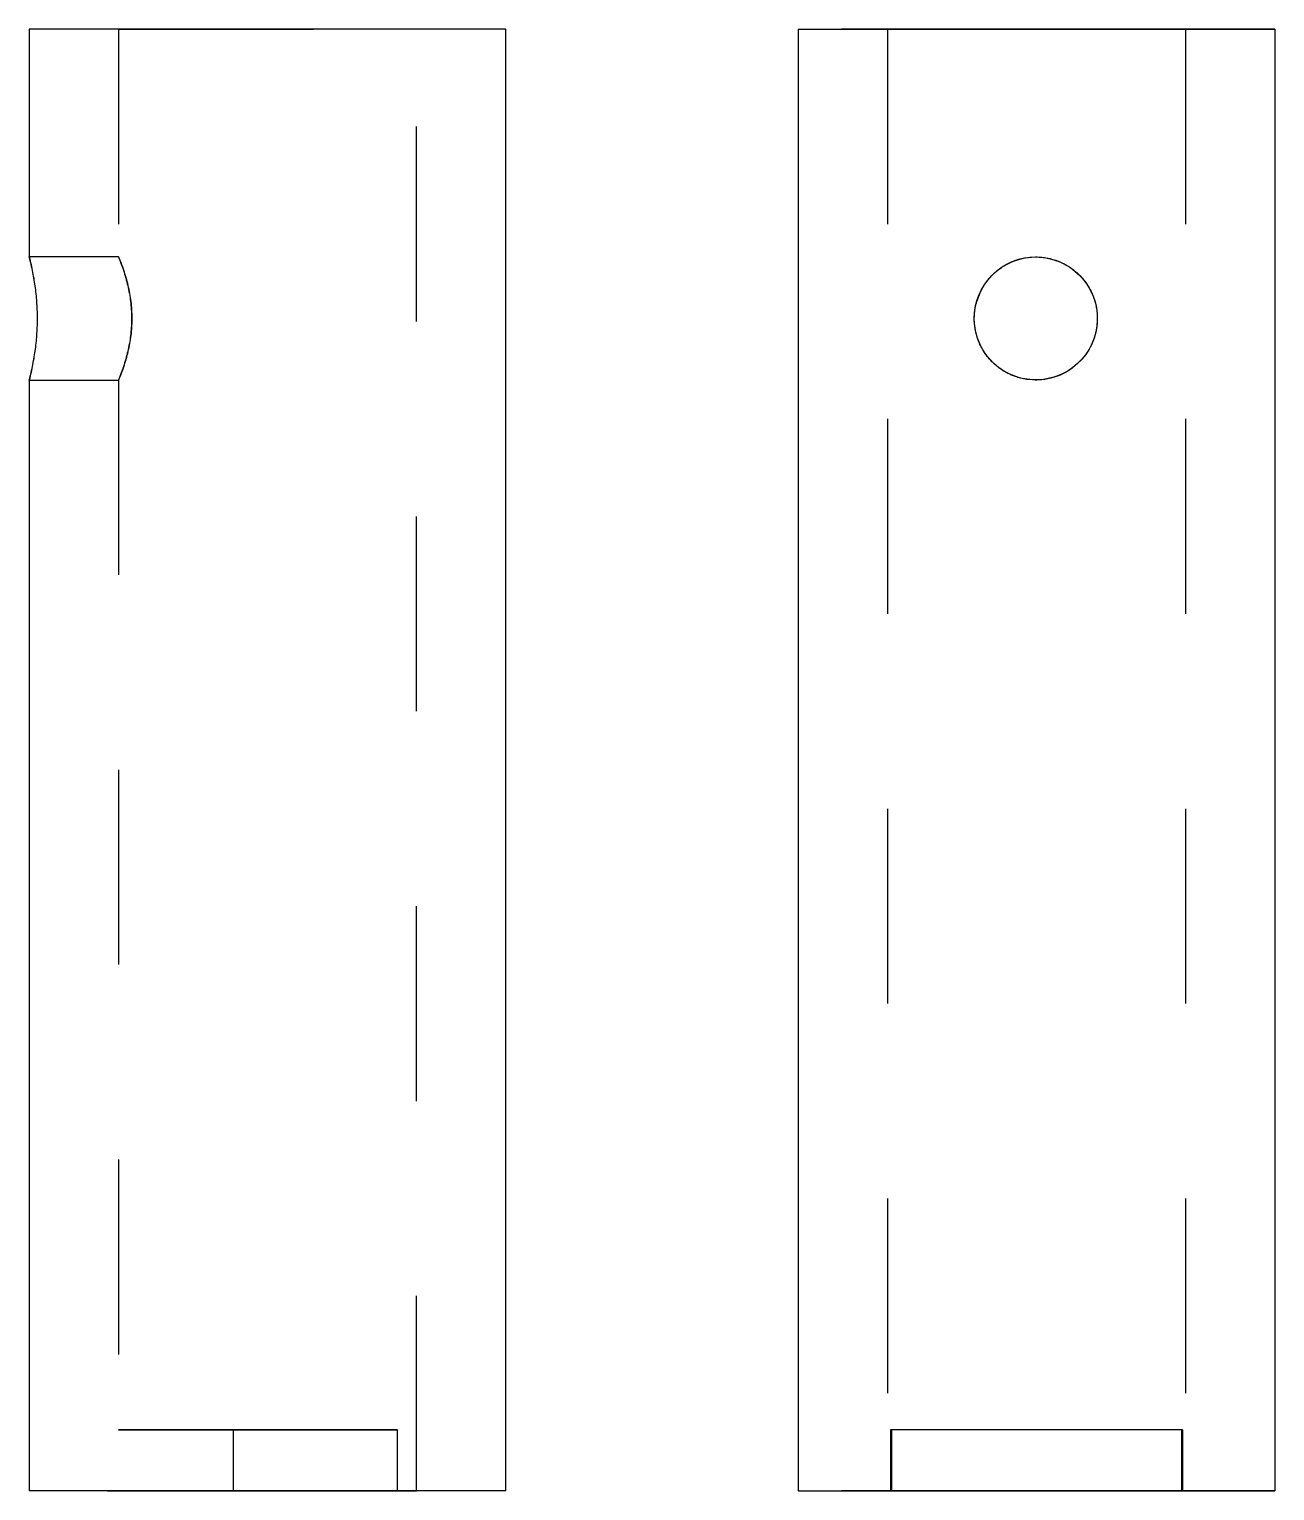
# Model space of a CAD drawing. Extents: x 0 to 0.64, y 0 to 1.14.
# Drawn here: x 0 to 0.639, y 0.395 to 1.145 of the extents above; entities that cross this region are included whole.
import ezdxf

# ---------------------------------------------------------------- set-up
doc = ezdxf.new("R2010")
doc.units = 0
doc.linetypes.add('HIDDEN', pattern=[0.037501, 0.025013, -0.012488])
for name, color, linetype in [('FRONT', 7, 'CONTINUOUS'), ('FRONT_HID', 7, 'HIDDEN'), ('LEFT', 7, 'CONTINUOUS'), ('LEFT_HID', 7, 'HIDDEN')]:
    doc.layers.add(name, color=color, linetype=linetype)

msp = doc.modelspace()

# ---------------------------------------------------------------- linework, layer by layer
at = {"layer": 'FRONT'}
for p, q in [((0.244737, 1.144661), (0, 1.144661)), ((0, 1.144661), (0, 1.027801)), ((0.244737, 0.394661), (0.244737, 1.144661)), ((0, 1.027802), (0, 1.027801)), ((0.00027, 1.026825), (0, 1.027802)), ((0, 1.027802), (0, 1.027802)), ((0, 1.027801), (0.000231, 1.026814)), ((0.000231, 1.026814), (0.000465, 1.025828)), ((0.000521, 1.025842), (0.00027, 1.026825)), ((0.000465, 1.025828), (0.000695, 1.024841)), ((0.000763, 1.024857), (0.000521, 1.025842)), ((0.000695, 1.024841), (0.000918, 1.023853)), ((0.000997, 1.02387), (0.000763, 1.024857)), ((0.000918, 1.023853), (0.001135, 1.022863)), ((0.001223, 1.022881), (0.000997, 1.02387)), ((0.001135, 1.022863), (0.001345, 1.021872)), ((0.001441, 1.02189), (0.001223, 1.022881)), ((0.001345, 1.021872), (0.001548, 1.020879)), ((0.001652, 1.020898), (0.001441, 1.02189)), ((0.001548, 1.020879), (0.001744, 1.019885)), ((0.001854, 1.019904), (0.001652, 1.020898)), ((0.001744, 1.019885), (0.001932, 1.01889)), ((0.002049, 1.018908), (0.001854, 1.019904)), ((0.001932, 1.01889), (0.002113, 1.017893)), ((0.002235, 1.017911), (0.002049, 1.018908)), ((0.002113, 1.017893), (0.002286, 1.016894)), ((0.002414, 1.016913), (0.002235, 1.017911)), ((0.002286, 1.016894), (0.002452, 1.015895)), ((0.002585, 1.015913), (0.002414, 1.016913)), ((0.002452, 1.015895), (0.00261, 1.014894)), ((0.002747, 1.014911), (0.002585, 1.015913)), ((0.00261, 1.014894), (0.00276, 1.013892)), ((0.002902, 1.013909), (0.002747, 1.014911)), ((0.00276, 1.013892), (0.002903, 1.012889)), ((0.003048, 1.012905), (0.002902, 1.013909)), ((0.002903, 1.012889), (0.003037, 1.011884)), ((0.003186, 1.0119), (0.003048, 1.012905)), ((0.003037, 1.011884), (0.003163, 1.010879)), ((0.003163, 1.010879), (0.003281, 1.009873)), ((0.003316, 1.010894), (0.003186, 1.0119)), ((0.003281, 1.009873), (0.003391, 1.008865)), ((0.003437, 1.009887), (0.003316, 1.010894)), ((0.003391, 1.008865), (0.003493, 1.007857)), ((0.00355, 1.008879), (0.003437, 1.009887)), ((0.003493, 1.007857), (0.003586, 1.006848)), ((0.003654, 1.00787), (0.00355, 1.008879)), ((0.003586, 1.006848), (0.003672, 1.005839)), ((0.00375, 1.00686), (0.003654, 1.00787)), ((0.003672, 1.005839), (0.003748, 1.004828)), ((0.003838, 1.005849), (0.00375, 1.00686)), ((0.003916, 1.004838), (0.003838, 1.005849)), ((0.003748, 1.004828), (0.003817, 1.003818)), ((0.003817, 1.003818), (0.003876, 1.002806)), ((0.003876, 1.002806), (0.003928, 1.001794)), ((0.003986, 1.003826), (0.003916, 1.004838)), ((0.003928, 1.001794), (0.003971, 1.000782)), ((0.003971, 1.000782), (0.004005, 0.999769)), ((0.004048, 1.002813), (0.003986, 1.003826)), ((0.004005, 0.999769), (0.004031, 0.998756)), ((0.004031, 0.998756), (0.004048, 0.997743)), ((0.0041, 1.0018), (0.004048, 1.002813)), ((0.004048, 0.997743), (0.004056, 0.99673)), ((0.004144, 1.000787), (0.0041, 1.0018)), ((0.004179, 0.999773), (0.004144, 1.000787)), ((0.004206, 0.998759), (0.004179, 0.999773)), ((0.004223, 0.997745), (0.004206, 0.998759)), ((0.004232, 0.99673), (0.004223, 0.997745)), ((0.003928, 0.990652), (0.003876, 0.989641)), ((0.003971, 0.991665), (0.003928, 0.990652)), ((0.004005, 0.992677), (0.003971, 0.991665)), ((0.004031, 0.99369), (0.004005, 0.992677)), ((0.004048, 0.994703), (0.004031, 0.99369)), ((0.004056, 0.995717), (0.004048, 0.994703)), ((0.004048, 0.989633), (0.0041, 0.990646)), ((0.004056, 0.99673), (0.004056, 0.995717)), ((0.0041, 0.990646), (0.004144, 0.99166)), ((0.004144, 0.99166), (0.004179, 0.992673)), ((0.004179, 0.992673), (0.004206, 0.993687)), ((0.004206, 0.993687), (0.004223, 0.994702)), ((0.004223, 0.994702), (0.004232, 0.995716)), ((0.004232, 0.995716), (0.004232, 0.99673)), ((0.003281, 0.982574), (0.003163, 0.981567)), ((0.003391, 0.983581), (0.003281, 0.982574)), ((0.003316, 0.981553), (0.003437, 0.98256)), ((0.003493, 0.984589), (0.003391, 0.983581)), ((0.003437, 0.98256), (0.00355, 0.983568)), ((0.003586, 0.985598), (0.003493, 0.984589)), ((0.00355, 0.983568), (0.003654, 0.984577)), ((0.003672, 0.986608), (0.003586, 0.985598)), ((0.003654, 0.984577), (0.00375, 0.985587)), ((0.003748, 0.987618), (0.003672, 0.986608)), ((0.003817, 0.988629), (0.003748, 0.987618)), ((0.00375, 0.985587), (0.003838, 0.986597)), ((0.003876, 0.989641), (0.003817, 0.988629)), ((0.003838, 0.986597), (0.003916, 0.987609)), ((0.003916, 0.987609), (0.003986, 0.988621)), ((0.003986, 0.988621), (0.004048, 0.989633)), ((0.002286, 0.975552), (0.002113, 0.974554)), ((0.002235, 0.974535), (0.002414, 0.975534)), ((0.002452, 0.976552), (0.002286, 0.975552)), ((0.002414, 0.975534), (0.002585, 0.976534)), ((0.00261, 0.977553), (0.002452, 0.976552)), ((0.002585, 0.976534), (0.002747, 0.977535)), ((0.00276, 0.978555), (0.00261, 0.977553)), ((0.002747, 0.977535), (0.002902, 0.978538)), ((0.002903, 0.979558), (0.00276, 0.978555)), ((0.002902, 0.978538), (0.003048, 0.979542)), ((0.003037, 0.980562), (0.002903, 0.979558)), ((0.003163, 0.981567), (0.003037, 0.980562)), ((0.003048, 0.979542), (0.003186, 0.980546)), ((0.003186, 0.980546), (0.003316, 0.981553)), ((0.000695, 0.967605), (0.000465, 0.966618)), ((0.000521, 0.966605), (0.000763, 0.96759)), ((0.000918, 0.968593), (0.000695, 0.967605)), ((0.000763, 0.96759), (0.000997, 0.968577)), ((0.001135, 0.969583), (0.000918, 0.968593)), ((0.000997, 0.968577), (0.001223, 0.969566)), ((0.001345, 0.970574), (0.001135, 0.969583)), ((0.001223, 0.969566), (0.001441, 0.970556)), ((0.001548, 0.971567), (0.001345, 0.970574)), ((0.001441, 0.970556), (0.001652, 0.971549)), ((0.001744, 0.972561), (0.001548, 0.971567)), ((0.001652, 0.971549), (0.001854, 0.972543)), ((0.001932, 0.973557), (0.001744, 0.972561)), ((0.001854, 0.972543), (0.002049, 0.973538)), ((0.002113, 0.974554), (0.001932, 0.973557)), ((0.002049, 0.973538), (0.002235, 0.974535)), ((0.000231, 0.965633), (0, 0.964646)), ((0, 0.964644), (0.00027, 0.965622)), ((0, 0.964646), (0, 0.964644)), ((0, 0.964646), (0, 0.394661)), ((0.000465, 0.966618), (0.000231, 0.965633)), ((0.00027, 0.965622), (0.000521, 0.966605)), ((0.244737, 0.394661), (0, 0.394661))]:
    msp.add_line(p, q, dxfattribs=at)
at = {"layer": 'FRONT_HID', "linetype": 'HIDDEN'}
for p, q in [((0.198849, 1.144661), (0.045888, 1.144661)), ((0.045888, 1.144661), (0.198849, 1.144661)), ((0.045888, 1.144661), (0.045888, 1.027801)), ((0.198849, 0.394661), (0.198849, 1.144661)), ((0.045889, 1.027802), (0, 1.027802)), ((0.045889, 1.027802), (0.045888, 1.027801)), ((0.045888, 1.027801), (0.04625, 1.026835)), ((0.046307, 1.026858), (0.045889, 1.027802)), ((0.04625, 1.026835), (0.046618, 1.025872)), ((0.046701, 1.025901), (0.046307, 1.026858)), ((0.046618, 1.025872), (0.04698, 1.024907)), ((0.047083, 1.024941), (0.046701, 1.025901)), ((0.04698, 1.024907), (0.047335, 1.023939)), ((0.047454, 1.023976), (0.047083, 1.024941)), ((0.047335, 1.023939), (0.047681, 1.022968)), ((0.047815, 1.023007), (0.047454, 1.023976)), ((0.047681, 1.022968), (0.048018, 1.021994)), ((0.048165, 1.022034), (0.047815, 1.023007)), ((0.048018, 1.021994), (0.048345, 1.021016)), ((0.048505, 1.021058), (0.048165, 1.022034)), ((0.048345, 1.021016), (0.048663, 1.020035)), ((0.048834, 1.020078), (0.048505, 1.021058)), ((0.048663, 1.020035), (0.04897, 1.019051)), ((0.049152, 1.019094), (0.048834, 1.020078)), ((0.04897, 1.019051), (0.049266, 1.018064)), ((0.049459, 1.018107), (0.049152, 1.019094)), ((0.049266, 1.018064), (0.049552, 1.017073)), ((0.049754, 1.017116), (0.049459, 1.018107)), ((0.049552, 1.017073), (0.049827, 1.01608)), ((0.050038, 1.016122), (0.049754, 1.017116)), ((0.049827, 1.01608), (0.05009, 1.015083)), ((0.050309, 1.015124), (0.050038, 1.016122)), ((0.05009, 1.015083), (0.050341, 1.014083)), ((0.050569, 1.014123), (0.050309, 1.015124)), ((0.050341, 1.014083), (0.05058, 1.01308)), ((0.050816, 1.013119), (0.050569, 1.014123)), ((0.05058, 1.01308), (0.050806, 1.012074)), ((0.051049, 1.012112), (0.050816, 1.013119)), ((0.050806, 1.012074), (0.05102, 1.011066)), ((0.05102, 1.011066), (0.051222, 1.010055)), ((0.05127, 1.011102), (0.051049, 1.012112)), ((0.051222, 1.010055), (0.051409, 1.009041)), ((0.051478, 1.010089), (0.05127, 1.011102)), ((0.051409, 1.009041), (0.051584, 1.008025)), ((0.051672, 1.009074), (0.051478, 1.010089)), ((0.051584, 1.008025), (0.051745, 1.007007)), ((0.051851, 1.008056), (0.051672, 1.009074)), ((0.051745, 1.007007), (0.051892, 1.005986)), ((0.052017, 1.007035), (0.051851, 1.008056)), ((0.051892, 1.005986), (0.052025, 1.004964)), ((0.052169, 1.006013), (0.052017, 1.007035)), ((0.052306, 1.004988), (0.052169, 1.006013)), ((0.052025, 1.004964), (0.052143, 1.00394)), ((0.052143, 1.00394), (0.052247, 1.002914)), ((0.052247, 1.002914), (0.052337, 1.001887)), ((0.052428, 1.003961), (0.052306, 1.004988)), ((0.052337, 1.001887), (0.052412, 1.000859)), ((0.052412, 1.000859), (0.052472, 0.99983)), ((0.052536, 1.002933), (0.052428, 1.003961)), ((0.052472, 0.99983), (0.052517, 0.9988)), ((0.052517, 0.9988), (0.052547, 0.99777)), ((0.052628, 1.001903), (0.052536, 1.002933)), ((0.052547, 0.99777), (0.052562, 0.996739)), ((0.052705, 1.000872), (0.052628, 1.001903)), ((0.052767, 0.99984), (0.052705, 1.000872)), ((0.052814, 0.998807), (0.052767, 0.99984)), ((0.052845, 0.997774), (0.052814, 0.998807)), ((0.05286, 0.99674), (0.052845, 0.997774)), ((0.052337, 0.990559), (0.052247, 0.989532)), ((0.052412, 0.991587), (0.052337, 0.990559)), ((0.052472, 0.992617), (0.052412, 0.991587)), ((0.052517, 0.993647), (0.052472, 0.992617)), ((0.052547, 0.994677), (0.052517, 0.993647)), ((0.052536, 0.989514), (0.052628, 0.990543)), ((0.052562, 0.995708), (0.052547, 0.994677)), ((0.052562, 0.996739), (0.052562, 0.995708)), ((0.052628, 0.990543), (0.052705, 0.991574)), ((0.052705, 0.991574), (0.052767, 0.992606)), ((0.052767, 0.992606), (0.052814, 0.993639)), ((0.052814, 0.993639), (0.052845, 0.994673)), ((0.052845, 0.994673), (0.05286, 0.995706)), ((0.05286, 0.995706), (0.05286, 0.99674)), ((0.051409, 0.983405), (0.051222, 0.982392)), ((0.051584, 0.984421), (0.051409, 0.983405)), ((0.051478, 0.982357), (0.051672, 0.983373)), ((0.051745, 0.98544), (0.051584, 0.984421)), ((0.051672, 0.983373), (0.051851, 0.984391)), ((0.051892, 0.98646), (0.051745, 0.98544)), ((0.051851, 0.984391), (0.052017, 0.985411)), ((0.052025, 0.987482), (0.051892, 0.98646)), ((0.052017, 0.985411), (0.052169, 0.986434)), ((0.052143, 0.988507), (0.052025, 0.987482)), ((0.052247, 0.989532), (0.052143, 0.988507)), ((0.052169, 0.986434), (0.052306, 0.987459)), ((0.052306, 0.987459), (0.052428, 0.988485)), ((0.052428, 0.988485), (0.052536, 0.989514)), ((0.049552, 0.975373), (0.049266, 0.974383)), ((0.049459, 0.97434), (0.049754, 0.975331)), ((0.049827, 0.976367), (0.049552, 0.975373)), ((0.049754, 0.975331), (0.050038, 0.976325)), ((0.05009, 0.977364), (0.049827, 0.976367)), ((0.050038, 0.976325), (0.050309, 0.977322)), ((0.050341, 0.978364), (0.05009, 0.977364)), ((0.050309, 0.977322), (0.050569, 0.978323)), ((0.05058, 0.979366), (0.050341, 0.978364)), ((0.050569, 0.978323), (0.050816, 0.979327)), ((0.050806, 0.980372), (0.05058, 0.979366)), ((0.05102, 0.981381), (0.050806, 0.980372)), ((0.050816, 0.979327), (0.051049, 0.980334)), ((0.051222, 0.982392), (0.05102, 0.981381)), ((0.051049, 0.980334), (0.05127, 0.981344)), ((0.05127, 0.981344), (0.051478, 0.982357)), ((0.04698, 0.967539), (0.046618, 0.966574)), ((0.046701, 0.966545), (0.047083, 0.967506)), ((0.047335, 0.968507), (0.04698, 0.967539)), ((0.047083, 0.967506), (0.047454, 0.968471)), ((0.047681, 0.969478), (0.047335, 0.968507)), ((0.047454, 0.968471), (0.047815, 0.96944)), ((0.048018, 0.970453), (0.047681, 0.969478)), ((0.047815, 0.96944), (0.048165, 0.970412)), ((0.048345, 0.97143), (0.048018, 0.970453)), ((0.048165, 0.970412), (0.048505, 0.971389)), ((0.048663, 0.972411), (0.048345, 0.97143)), ((0.048505, 0.971389), (0.048834, 0.972369)), ((0.04897, 0.973395), (0.048663, 0.972411)), ((0.048834, 0.972369), (0.049152, 0.973353)), ((0.049266, 0.974383), (0.04897, 0.973395)), ((0.049152, 0.973353), (0.049459, 0.97434)), ((0, 0.964644), (0.045889, 0.964644)), ((0.04625, 0.965611), (0.045888, 0.964646)), ((0.045888, 0.964646), (0.045889, 0.964644)), ((0.045888, 0.964646), (0.045888, 0.425911)), ((0.045889, 0.964644), (0.046307, 0.965589)), ((0.046618, 0.966574), (0.04625, 0.965611)), ((0.046307, 0.965589), (0.046701, 0.966545)), ((0.104717, 0.425911), (0.045888, 0.425911)), ((0.045888, 0.425911), (0.104717, 0.425911)), ((0.104717, 0.425911), (0.104717, 0.394661)), ((0.104717, 0.425911), (0.104717, 0.394661)), ((0.189063, 0.425911), (0.104717, 0.425911)), ((0.104717, 0.425911), (0.189063, 0.425911)), ((0.189063, 0.394661), (0.189063, 0.425911)), ((0.042189, 0.394661), (0.040105, 0.394661)), ((0.040105, 0.394661), (0.042189, 0.394661)), ((0.044273, 0.394661), (0.042189, 0.394661)), ((0.042189, 0.394661), (0.044273, 0.394661)), ((0.046357, 0.394661), (0.044273, 0.394661)), ((0.044273, 0.394661), (0.046357, 0.394661)), ((0.048442, 0.394661), (0.046357, 0.394661)), ((0.046357, 0.394661), (0.048442, 0.394661)), ((0.04869, 0.394661), (0.046822, 0.394661)), ((0.046822, 0.394661), (0.04869, 0.394661)), ((0.050526, 0.394661), (0.048442, 0.394661)), ((0.048442, 0.394661), (0.050526, 0.394661)), ((0.050557, 0.394661), (0.04869, 0.394661)), ((0.04869, 0.394661), (0.050557, 0.394661)), ((0.05261, 0.394661), (0.050526, 0.394661)), ((0.050526, 0.394661), (0.05261, 0.394661)), ((0.052425, 0.394661), (0.050557, 0.394661)), ((0.050557, 0.394661), (0.052425, 0.394661)), ((0.054292, 0.394661), (0.052425, 0.394661)), ((0.052425, 0.394661), (0.054292, 0.394661)), ((0.054695, 0.394661), (0.05261, 0.394661)), ((0.05261, 0.394661), (0.054695, 0.394661)), ((0.05616, 0.394661), (0.054292, 0.394661)), ((0.054292, 0.394661), (0.05616, 0.394661)), ((0.056779, 0.394661), (0.054695, 0.394661)), ((0.054695, 0.394661), (0.056779, 0.394661)), ((0.058027, 0.394661), (0.05616, 0.394661)), ((0.05616, 0.394661), (0.058027, 0.394661)), ((0.058863, 0.394661), (0.056779, 0.394661)), ((0.056779, 0.394661), (0.058863, 0.394661)), ((0.059895, 0.394661), (0.058027, 0.394661)), ((0.058027, 0.394661), (0.059895, 0.394661)), ((0.060947, 0.394661), (0.058863, 0.394661)), ((0.058863, 0.394661), (0.060947, 0.394661)), ((0.061763, 0.394661), (0.059895, 0.394661)), ((0.059895, 0.394661), (0.061763, 0.394661)), ((0.063032, 0.394661), (0.060947, 0.394661)), ((0.060947, 0.394661), (0.063032, 0.394661)), ((0.06363, 0.394661), (0.061763, 0.394661)), ((0.061763, 0.394661), (0.06363, 0.394661)), ((0.065116, 0.394661), (0.063032, 0.394661)), ((0.063032, 0.394661), (0.065116, 0.394661)), ((0.065498, 0.394661), (0.06363, 0.394661)), ((0.06363, 0.394661), (0.065498, 0.394661)), ((0.0672, 0.394661), (0.065116, 0.394661)), ((0.065116, 0.394661), (0.0672, 0.394661)), ((0.067365, 0.394661), (0.065498, 0.394661)), ((0.065498, 0.394661), (0.067365, 0.394661)), ((0.069285, 0.394661), (0.0672, 0.394661)), ((0.0672, 0.394661), (0.069285, 0.394661)), ((0.069233, 0.394661), (0.067365, 0.394661)), ((0.067365, 0.394661), (0.069233, 0.394661)), ((0.071101, 0.394661), (0.069233, 0.394661)), ((0.069233, 0.394661), (0.071101, 0.394661)), ((0.071369, 0.394661), (0.069285, 0.394661)), ((0.069285, 0.394661), (0.071369, 0.394661)), ((0.072968, 0.394661), (0.071101, 0.394661)), ((0.071101, 0.394661), (0.072968, 0.394661)), ((0.073453, 0.394661), (0.071369, 0.394661)), ((0.071369, 0.394661), (0.073453, 0.394661)), ((0.074836, 0.394661), (0.072968, 0.394661)), ((0.072968, 0.394661), (0.074836, 0.394661)), ((0.075537, 0.394661), (0.073453, 0.394661)), ((0.073453, 0.394661), (0.075537, 0.394661)), ((0.076703, 0.394661), (0.074836, 0.394661)), ((0.074836, 0.394661), (0.076703, 0.394661)), ((0.077622, 0.394661), (0.075537, 0.394661)), ((0.075537, 0.394661), (0.077622, 0.394661)), ((0.078571, 0.394661), (0.076703, 0.394661)), ((0.076703, 0.394661), (0.078571, 0.394661)), ((0.079706, 0.394661), (0.077622, 0.394661)), ((0.077622, 0.394661), (0.079706, 0.394661)), ((0.080439, 0.394661), (0.078571, 0.394661)), ((0.078571, 0.394661), (0.080439, 0.394661)), ((0.08179, 0.394661), (0.079706, 0.394661)), ((0.079706, 0.394661), (0.08179, 0.394661)), ((0.082306, 0.394661), (0.080439, 0.394661)), ((0.080439, 0.394661), (0.082306, 0.394661)), ((0.083874, 0.394661), (0.08179, 0.394661)), ((0.08179, 0.394661), (0.083874, 0.394661)), ((0.084174, 0.394661), (0.082306, 0.394661)), ((0.082306, 0.394661), (0.084174, 0.394661)), ((0.085959, 0.394661), (0.083874, 0.394661)), ((0.083874, 0.394661), (0.085959, 0.394661)), ((0.086041, 0.394661), (0.084174, 0.394661)), ((0.084174, 0.394661), (0.086041, 0.394661)), ((0.088043, 0.394661), (0.085959, 0.394661)), ((0.085959, 0.394661), (0.088043, 0.394661)), ((0.087909, 0.394661), (0.086041, 0.394661)), ((0.086041, 0.394661), (0.087909, 0.394661)), ((0.089777, 0.394661), (0.087909, 0.394661)), ((0.087909, 0.394661), (0.089777, 0.394661)), ((0.090127, 0.394661), (0.088043, 0.394661)), ((0.088043, 0.394661), (0.090127, 0.394661)), ((0.091644, 0.394661), (0.089777, 0.394661)), ((0.089777, 0.394661), (0.091644, 0.394661)), ((0.092212, 0.394661), (0.090127, 0.394661)), ((0.090127, 0.394661), (0.092212, 0.394661)), ((0.093512, 0.394661), (0.091644, 0.394661)), ((0.091644, 0.394661), (0.093512, 0.394661)), ((0.094296, 0.394661), (0.092212, 0.394661)), ((0.092212, 0.394661), (0.094296, 0.394661)), ((0.095379, 0.394661), (0.093512, 0.394661)), ((0.093512, 0.394661), (0.095379, 0.394661)), ((0.09638, 0.394661), (0.094296, 0.394661)), ((0.094296, 0.394661), (0.09638, 0.394661)), ((0.097247, 0.394661), (0.095379, 0.394661)), ((0.095379, 0.394661), (0.097247, 0.394661)), ((0.098464, 0.394661), (0.09638, 0.394661)), ((0.09638, 0.394661), (0.098464, 0.394661)), ((0.099114, 0.394661), (0.097247, 0.394661)), ((0.097247, 0.394661), (0.099114, 0.394661)), ((0.100549, 0.394661), (0.098464, 0.394661)), ((0.098464, 0.394661), (0.100549, 0.394661)), ((0.100982, 0.394661), (0.099114, 0.394661)), ((0.099114, 0.394661), (0.100982, 0.394661)), ((0.102633, 0.394661), (0.100549, 0.394661)), ((0.100549, 0.394661), (0.102633, 0.394661)), ((0.10285, 0.394661), (0.100982, 0.394661)), ((0.100982, 0.394661), (0.10285, 0.394661)), ((0.104717, 0.394661), (0.102633, 0.394661)), ((0.102633, 0.394661), (0.104717, 0.394661)), ((0.104717, 0.394661), (0.10285, 0.394661)), ((0.10285, 0.394661), (0.104717, 0.394661)), ((0.198849, 0.394661), (0.104717, 0.394661)), ((0.104717, 0.394661), (0.198849, 0.394661)), ((0.189063, 0.394661), (0.104717, 0.394661)), ((0.104717, 0.394661), (0.189063, 0.394661))]:
    msp.add_line(p, q, dxfattribs=at)
at = {"layer": 'LEFT'}
for p, q in [((0.394737, 1.144661), (0.639474, 1.144661)), ((0.394737, 1.144661), (0.394737, 0.394661)), ((0.639474, 1.144661), (0.639474, 0.394661)), ((0.510519, 1.027176), (0.513632, 1.027645)), ((0.513632, 1.027645), (0.516776, 1.027802)), ((0.516616, 1.027802), (0.516776, 1.027802)), ((0.516776, 1.027802), (0.519921, 1.027645)), ((0.519921, 1.027645), (0.523034, 1.027176)), ((0.49417, 1.018273), (0.496478, 1.020414)), ((0.49624, 1.020212), (0.496241, 1.020214)), ((0.496478, 1.020414), (0.498987, 1.022315)), ((0.496961, 1.020812), (0.496961, 1.020812)), ((0.498987, 1.022315), (0.501674, 1.023957)), ((0.499205, 1.022462), (0.499345, 1.022555)), ((0.499345, 1.022555), (0.499485, 1.022648)), ((0.499485, 1.022648), (0.499626, 1.022739)), ((0.499626, 1.022739), (0.499767, 1.02283)), ((0.499767, 1.02283), (0.499909, 1.02292)), ((0.499909, 1.02292), (0.500052, 1.02301)), ((0.500052, 1.02301), (0.500194, 1.023098)), ((0.500194, 1.023098), (0.500337, 1.023186)), ((0.500337, 1.023186), (0.500481, 1.023273)), ((0.500481, 1.023273), (0.500625, 1.023359)), ((0.500625, 1.023359), (0.50077, 1.023445)), ((0.50077, 1.023445), (0.500915, 1.02353)), ((0.500915, 1.02353), (0.50106, 1.023614)), ((0.50106, 1.023614), (0.501206, 1.023697)), ((0.501206, 1.023697), (0.501353, 1.023779)), ((0.501353, 1.023779), (0.501499, 1.023861)), ((0.501499, 1.023861), (0.501647, 1.023942)), ((0.501647, 1.023942), (0.501794, 1.024022)), ((0.501674, 1.023957), (0.50451, 1.025323)), ((0.501794, 1.024022), (0.501942, 1.024101)), ((0.501942, 1.024101), (0.502091, 1.02418)), ((0.502091, 1.02418), (0.50224, 1.024258)), ((0.50224, 1.024258), (0.502389, 1.024335)), ((0.502389, 1.024335), (0.502539, 1.024411)), ((0.502539, 1.024411), (0.502689, 1.024486)), ((0.502689, 1.024486), (0.50284, 1.024561)), ((0.50284, 1.024561), (0.502991, 1.024634)), ((0.502991, 1.024634), (0.503142, 1.024707)), ((0.503142, 1.024707), (0.503294, 1.024779)), ((0.503294, 1.024779), (0.503446, 1.024851)), ((0.503446, 1.024851), (0.503598, 1.024921)), ((0.503598, 1.024921), (0.503751, 1.024991)), ((0.503751, 1.024991), (0.503904, 1.02506)), ((0.503904, 1.02506), (0.504058, 1.025128)), ((0.504058, 1.025128), (0.504212, 1.025195)), ((0.504212, 1.025195), (0.504366, 1.025262)), ((0.504366, 1.025262), (0.504521, 1.025327)), ((0.50451, 1.025323), (0.507468, 1.026399)), ((0.504521, 1.025327), (0.504676, 1.025392)), ((0.504676, 1.025392), (0.504831, 1.025456)), ((0.504831, 1.025456), (0.504987, 1.025519)), ((0.504987, 1.025519), (0.505143, 1.025581)), ((0.505143, 1.025581), (0.505299, 1.025643)), ((0.505299, 1.025643), (0.505456, 1.025703)), ((0.505456, 1.025703), (0.505613, 1.025763)), ((0.505613, 1.025763), (0.50577, 1.025822)), ((0.50577, 1.025822), (0.505928, 1.02588)), ((0.505928, 1.02588), (0.506086, 1.025938)), ((0.506086, 1.025938), (0.506244, 1.025994)), ((0.506244, 1.025994), (0.506402, 1.02605)), ((0.506402, 1.02605), (0.506561, 1.026104)), ((0.506561, 1.026104), (0.50672, 1.026158)), ((0.50672, 1.026158), (0.50688, 1.026211)), ((0.50688, 1.026211), (0.507039, 1.026264)), ((0.507039, 1.026264), (0.507199, 1.026315)), ((0.507199, 1.026315), (0.50736, 1.026366)), ((0.50736, 1.026366), (0.50752, 1.026415)), ((0.507468, 1.026399), (0.510519, 1.027176)), ((0.50752, 1.026415), (0.507681, 1.026464)), ((0.507681, 1.026464), (0.507842, 1.026512)), ((0.507842, 1.026512), (0.508003, 1.026559)), ((0.508003, 1.026559), (0.508165, 1.026605)), ((0.508165, 1.026605), (0.508326, 1.026651)), ((0.508326, 1.026651), (0.508488, 1.026695)), ((0.508488, 1.026695), (0.508651, 1.026739)), ((0.508651, 1.026739), (0.508813, 1.026782)), ((0.511027, 1.027274), (0.511028, 1.027275)), ((0.523034, 1.027176), (0.526084, 1.026399)), ((0.526084, 1.026399), (0.529043, 1.025323)), ((0.529043, 1.025323), (0.531879, 1.023957)), ((0.531879, 1.023957), (0.534565, 1.022315)), ((0.534565, 1.022315), (0.537075, 1.020414)), ((0.537075, 1.020414), (0.539383, 1.018273)), ((0.488675, 1.01063), (0.490249, 1.013356)), ((0.489697, 1.012469), (0.489766, 1.012583)), ((0.489766, 1.012583), (0.489835, 1.012698)), ((0.489835, 1.012698), (0.489905, 1.012811)), ((0.489905, 1.012811), (0.489976, 1.012925)), ((0.489976, 1.012925), (0.490047, 1.013038)), ((0.490047, 1.013038), (0.490118, 1.013151)), ((0.490118, 1.013151), (0.49019, 1.013264)), ((0.49019, 1.013264), (0.490262, 1.013376)), ((0.490249, 1.013356), (0.492087, 1.015912)), ((0.490262, 1.013376), (0.490335, 1.013489)), ((0.490335, 1.013489), (0.490408, 1.0136)), ((0.490408, 1.0136), (0.490482, 1.013712)), ((0.490482, 1.013712), (0.490556, 1.013823)), ((0.490556, 1.013823), (0.490631, 1.013934)), ((0.490631, 1.013934), (0.490706, 1.014044)), ((0.490706, 1.014044), (0.490782, 1.014154)), ((0.490782, 1.014154), (0.490858, 1.014264)), ((0.490858, 1.014264), (0.490935, 1.014374)), ((0.490935, 1.014374), (0.491012, 1.014483)), ((0.491012, 1.014483), (0.491089, 1.014592)), ((0.491089, 1.014592), (0.491167, 1.014701)), ((0.491167, 1.014701), (0.491246, 1.014809)), ((0.491246, 1.014809), (0.491325, 1.014917)), ((0.491325, 1.014917), (0.491404, 1.015024)), ((0.491404, 1.015024), (0.491484, 1.015132)), ((0.491484, 1.015132), (0.491564, 1.015238)), ((0.491564, 1.015238), (0.491645, 1.015345)), ((0.491645, 1.015345), (0.491726, 1.015451)), ((0.491726, 1.015451), (0.491808, 1.015557)), ((0.491808, 1.015557), (0.49189, 1.015663)), ((0.49189, 1.015663), (0.491972, 1.015768)), ((0.491972, 1.015768), (0.492055, 1.015873)), ((0.492055, 1.015873), (0.492139, 1.015977)), ((0.492087, 1.015912), (0.49417, 1.018273)), ((0.492139, 1.015977), (0.492222, 1.016081)), ((0.492222, 1.016081), (0.492307, 1.016185)), ((0.492307, 1.016185), (0.492391, 1.016288)), ((0.492391, 1.016288), (0.492477, 1.016391)), ((0.492477, 1.016391), (0.492562, 1.016494)), ((0.492562, 1.016494), (0.492648, 1.016596)), ((0.492648, 1.016596), (0.492735, 1.016698)), ((0.492735, 1.016698), (0.492821, 1.0168)), ((0.492821, 1.0168), (0.492909, 1.016901)), ((0.492909, 1.016901), (0.492997, 1.017002)), ((0.492997, 1.017002), (0.493085, 1.017102)), ((0.493085, 1.017102), (0.493173, 1.017202)), ((0.493173, 1.017202), (0.493262, 1.017302)), ((0.493262, 1.017302), (0.493352, 1.017402)), ((0.493352, 1.017402), (0.493442, 1.017501)), ((0.493442, 1.017501), (0.493532, 1.017599)), ((0.495454, 1.019517), (0.495455, 1.019518)), ((0.495976, 1.019984), (0.495976, 1.019984)), ((0.539383, 1.018273), (0.541466, 1.015912)), ((0.541466, 1.015912), (0.543303, 1.013356)), ((0.543303, 1.013356), (0.544878, 1.01063)), ((0.486378, 1.004776), (0.48738, 1.00776)), ((0.48738, 1.00776), (0.488675, 1.01063)), ((0.48872, 1.010718), (0.488782, 1.010837)), ((0.488782, 1.010837), (0.488844, 1.010955)), ((0.488844, 1.010955), (0.488907, 1.011073)), ((0.488907, 1.011073), (0.48897, 1.011191)), ((0.48897, 1.011191), (0.489033, 1.011308)), ((0.489033, 1.011308), (0.489098, 1.011426)), ((0.489098, 1.011426), (0.489162, 1.011543)), ((0.489162, 1.011543), (0.489227, 1.01166)), ((0.489227, 1.01166), (0.489293, 1.011776)), ((0.489293, 1.011776), (0.489359, 1.011892)), ((0.489359, 1.011892), (0.489425, 1.012008)), ((0.489425, 1.012008), (0.489493, 1.012124)), ((0.489493, 1.012124), (0.48956, 1.012239)), ((0.48956, 1.012239), (0.489628, 1.012354)), ((0.489628, 1.012354), (0.489697, 1.012469)), ((0.544878, 1.01063), (0.546172, 1.00776)), ((0.546172, 1.00776), (0.547175, 1.004776)), ((0.485207, 0.995436), (0.485286, 0.998583)), ((0.485221, 0.997436), (0.485254, 0.998114)), ((0.485254, 0.998114), (0.485302, 0.998791)), ((0.485286, 0.998583), (0.485677, 1.001707)), ((0.485302, 0.998791), (0.485364, 0.999466)), ((0.485364, 0.999466), (0.485441, 1.00014)), ((0.485441, 1.00014), (0.485533, 1.000813)), ((0.485533, 1.000813), (0.485638, 1.001483)), ((0.485638, 1.001483), (0.485759, 1.00215)), ((0.485677, 1.001707), (0.486378, 1.004776)), ((0.485759, 1.00215), (0.485893, 1.002815)), ((0.485893, 1.002815), (0.486042, 1.003477)), ((0.486115, 1.003781), (0.486115, 1.003781)), ((0.486438, 1.004988), (0.486438, 1.004989)), ((0.547175, 1.004776), (0.547876, 1.001707)), ((0.547876, 1.001707), (0.548267, 0.998583)), ((0.548237, 0.998954), (0.548353, 0.99586)), ((0.548267, 0.998583), (0.548345, 0.995436)), ((0.485198, 0.99608), (0.485202, 0.996758)), ((0.485208, 0.995401), (0.485198, 0.99608)), ((0.485202, 0.996758), (0.485221, 0.997436)), ((0.485442, 0.992297), (0.485207, 0.995436)), ((0.485233, 0.994723), (0.485208, 0.995401)), ((0.485273, 0.994046), (0.485233, 0.994723)), ((0.485327, 0.99337), (0.485273, 0.994046)), ((0.485395, 0.992695), (0.485327, 0.99337)), ((0.485478, 0.992022), (0.485395, 0.992695)), ((0.485989, 0.989196), (0.485442, 0.992297)), ((0.485576, 0.99135), (0.485478, 0.992022)), ((0.485688, 0.990681), (0.485576, 0.99135)), ((0.485814, 0.990014), (0.485688, 0.990681)), ((0.485954, 0.989351), (0.485814, 0.990014)), ((0.54811, 0.992297), (0.547564, 0.989196)), ((0.548345, 0.995436), (0.54811, 0.992297)), ((0.548353, 0.995853), (0.548353, 0.995853)), ((0.486109, 0.98869), (0.485954, 0.989351)), ((0.486842, 0.986166), (0.485989, 0.989196)), ((0.486278, 0.988033), (0.486109, 0.98869)), ((0.486461, 0.98738), (0.486278, 0.988033)), ((0.486658, 0.98673), (0.486461, 0.98738)), ((0.486869, 0.986086), (0.486658, 0.98673)), ((0.487992, 0.983235), (0.486842, 0.986166)), ((0.487093, 0.985446), (0.486869, 0.986086)), ((0.487332, 0.98481), (0.487093, 0.985446)), ((0.487584, 0.98418), (0.487332, 0.98481)), ((0.487849, 0.983556), (0.487584, 0.98418)), ((0.488128, 0.982938), (0.487849, 0.983556)), ((0.489428, 0.980434), (0.487992, 0.983235)), ((0.48842, 0.982325), (0.488128, 0.982938)), ((0.545561, 0.983235), (0.544124, 0.980434)), ((0.545257, 0.982582), (0.545205, 0.982474)), ((0.545309, 0.982691), (0.545257, 0.982582)), ((0.54536, 0.982799), (0.545309, 0.982691)), ((0.545411, 0.982908), (0.54536, 0.982799)), ((0.545461, 0.983017), (0.545411, 0.982908)), ((0.545511, 0.983127), (0.545461, 0.983017)), ((0.545561, 0.983236), (0.545511, 0.983127)), ((0.546711, 0.986166), (0.545561, 0.983235)), ((0.54561, 0.983346), (0.545561, 0.983236)), ((0.545659, 0.983456), (0.54561, 0.983346)), ((0.545708, 0.983566), (0.545659, 0.983456)), ((0.545756, 0.983676), (0.545708, 0.983566)), ((0.545803, 0.983786), (0.545756, 0.983676)), ((0.54585, 0.983897), (0.545803, 0.983786)), ((0.545897, 0.984008), (0.54585, 0.983897)), ((0.545943, 0.984119), (0.545897, 0.984008)), ((0.545989, 0.98423), (0.545943, 0.984119)), ((0.546035, 0.984341), (0.545989, 0.98423)), ((0.54608, 0.984453), (0.546035, 0.984341)), ((0.546124, 0.984564), (0.54608, 0.984453)), ((0.546168, 0.984676), (0.546124, 0.984564)), ((0.546212, 0.984788), (0.546168, 0.984676)), ((0.546255, 0.9849), (0.546212, 0.984788)), ((0.546298, 0.985012), (0.546255, 0.9849)), ((0.546341, 0.985125), (0.546298, 0.985012)), ((0.546383, 0.985238), (0.546341, 0.985125)), ((0.546424, 0.98535), (0.546383, 0.985238)), ((0.546466, 0.985463), (0.546424, 0.98535)), ((0.546506, 0.985576), (0.546466, 0.985463)), ((0.546547, 0.98569), (0.546506, 0.985576)), ((0.546587, 0.985803), (0.546547, 0.98569)), ((0.546626, 0.985917), (0.546587, 0.985803)), ((0.546665, 0.98603), (0.546626, 0.985917)), ((0.546704, 0.986144), (0.546665, 0.98603)), ((0.546742, 0.986258), (0.546704, 0.986144)), ((0.547564, 0.989196), (0.546711, 0.986166)), ((0.546779, 0.986372), (0.546742, 0.986258)), ((0.546817, 0.986487), (0.546779, 0.986372)), ((0.546854, 0.986601), (0.546817, 0.986487)), ((0.54689, 0.986716), (0.546854, 0.986601)), ((0.546926, 0.98683), (0.54689, 0.986716)), ((0.546962, 0.986945), (0.546926, 0.98683)), ((0.546997, 0.98706), (0.546962, 0.986945)), ((0.547031, 0.987175), (0.546997, 0.98706)), ((0.547066, 0.987291), (0.547031, 0.987175)), ((0.547099, 0.987406), (0.547066, 0.987291)), ((0.547133, 0.987521), (0.547099, 0.987406)), ((0.547166, 0.987637), (0.547133, 0.987521)), ((0.547198, 0.987753), (0.547166, 0.987637)), ((0.54723, 0.987869), (0.547198, 0.987753)), ((0.547262, 0.987985), (0.54723, 0.987869)), ((0.547293, 0.988101), (0.547262, 0.987985)), ((0.547324, 0.988217), (0.547293, 0.988101)), ((0.547354, 0.988333), (0.547324, 0.988217)), ((0.547384, 0.98845), (0.547354, 0.988333)), ((0.547413, 0.988566), (0.547384, 0.98845)), ((0.547442, 0.988683), (0.547413, 0.988566)), ((0.488725, 0.981719), (0.48842, 0.982325)), ((0.489043, 0.98112), (0.488725, 0.981719)), ((0.489374, 0.980528), (0.489043, 0.98112)), ((0.489718, 0.979943), (0.489374, 0.980528)), ((0.491136, 0.977789), (0.489428, 0.980434)), ((0.490074, 0.979365), (0.489718, 0.979943)), ((0.490442, 0.978795), (0.490074, 0.979365)), ((0.490822, 0.978234), (0.490442, 0.978795)), ((0.491215, 0.97768), (0.490822, 0.978234)), ((0.493099, 0.975328), (0.491136, 0.977789)), ((0.491619, 0.977135), (0.491215, 0.97768)), ((0.492035, 0.976599), (0.491619, 0.977135)), ((0.492462, 0.976072), (0.492035, 0.976599)), ((0.492901, 0.975555), (0.492462, 0.976072)), ((0.49335, 0.975047), (0.492901, 0.975555)), ((0.495297, 0.973074), (0.493099, 0.975328)), ((0.493811, 0.974548), (0.49335, 0.975047)), ((0.540454, 0.975328), (0.538255, 0.973074)), ((0.542416, 0.977789), (0.540454, 0.975328)), ((0.544124, 0.980434), (0.542416, 0.977789)), ((0.543976, 0.980179), (0.543976, 0.980179)), ((0.544764, 0.981597), (0.544762, 0.981594)), ((0.544828, 0.981721), (0.544773, 0.981614)), ((0.544883, 0.981828), (0.544828, 0.981721)), ((0.544938, 0.981935), (0.544883, 0.981828)), ((0.544992, 0.982042), (0.544938, 0.981935)), ((0.545046, 0.98215), (0.544992, 0.982042)), ((0.545099, 0.982258), (0.545046, 0.98215)), ((0.545152, 0.982366), (0.545099, 0.982258)), ((0.545205, 0.982474), (0.545152, 0.982366)), ((0.494282, 0.97406), (0.493811, 0.974548)), ((0.494763, 0.973582), (0.494282, 0.97406)), ((0.495254, 0.973114), (0.494763, 0.973582)), ((0.495756, 0.972657), (0.495254, 0.973114)), ((0.497709, 0.971051), (0.495297, 0.973074)), ((0.496267, 0.972211), (0.495756, 0.972657)), ((0.496788, 0.971776), (0.496267, 0.972211)), ((0.497317, 0.971352), (0.496788, 0.971776)), ((0.497856, 0.97094), (0.497317, 0.971352)), ((0.50031, 0.969277), (0.497709, 0.971051)), ((0.498404, 0.970539), (0.497856, 0.97094)), ((0.49896, 0.97015), (0.498404, 0.970539)), ((0.499524, 0.969774), (0.49896, 0.97015)), ((0.500096, 0.969409), (0.499524, 0.969774)), ((0.500676, 0.969057), (0.500096, 0.969409)), ((0.503075, 0.967772), (0.50031, 0.969277)), ((0.501263, 0.968717), (0.500676, 0.969057)), ((0.501858, 0.96839), (0.501263, 0.968717)), ((0.502459, 0.968076), (0.501858, 0.96839)), ((0.503067, 0.967775), (0.502459, 0.968076)), ((0.505976, 0.966549), (0.503075, 0.967772)), ((0.504385, 0.967177), (0.503098, 0.96776)), ((0.530478, 0.967772), (0.527577, 0.966549)), ((0.533243, 0.969277), (0.530478, 0.967772)), ((0.535844, 0.971051), (0.533243, 0.969277)), ((0.539296, 0.974085), (0.535241, 0.970605)), ((0.538255, 0.973074), (0.535844, 0.971051)), ((0.508984, 0.965621), (0.505976, 0.966549)), ((0.507568, 0.966017), (0.507316, 0.966095)), ((0.509717, 0.965444), (0.507578, 0.966014)), ((0.51207, 0.964997), (0.508984, 0.965621)), ((0.515202, 0.964684), (0.51207, 0.964997)), ((0.515052, 0.964691), (0.515051, 0.964691)), ((0.51835, 0.964684), (0.515202, 0.964684)), ((0.516616, 0.964645), (0.516615, 0.964645)), ((0.517303, 0.964649), (0.516619, 0.964645)), ((0.521483, 0.964997), (0.51835, 0.964684)), ((0.520728, 0.964893), (0.519892, 0.964798)), ((0.524569, 0.965621), (0.521483, 0.964997)), ((0.527577, 0.966549), (0.524569, 0.965621)), ((0.528217, 0.966789), (0.526129, 0.966061)), ((0.394737, 0.394661), (0.639474, 0.394661))]:
    msp.add_line(p, q, dxfattribs=at)
at = {"layer": 'LEFT_HID', "linetype": 'HIDDEN'}
for p, q in [((0.517105, 1.144661), (0.394737, 1.144661)), ((0.517105, 1.144661), (0.440625, 1.144661)), ((0.440625, 1.144661), (0.593586, 1.144661)), ((0.440625, 1.144661), (0.440625, 0.394661)), ((0.639474, 1.144661), (0.517105, 1.144661)), ((0.593586, 1.144661), (0.517105, 1.144661)), ((0.593586, 1.144661), (0.593586, 0.394661)), ((0.511028, 1.027275), (0.516616, 1.027802)), ((0.516776, 1.027802), (0.51752, 1.027793)), ((0.51752, 1.027793), (0.518264, 1.027767)), ((0.518264, 1.027767), (0.519006, 1.027723)), ((0.519006, 1.027723), (0.519748, 1.027662)), ((0.519748, 1.027662), (0.520488, 1.027583)), ((0.520488, 1.027583), (0.521225, 1.027487)), ((0.495976, 1.019984), (0.49624, 1.020212)), ((0.496241, 1.020214), (0.496961, 1.020812)), ((0.496961, 1.020812), (0.499205, 1.022462)), ((0.508813, 1.026782), (0.511027, 1.027274)), ((0.521225, 1.027487), (0.521961, 1.027374)), ((0.521961, 1.027374), (0.522693, 1.027243)), ((0.522693, 1.027243), (0.523422, 1.027095)), ((0.523422, 1.027095), (0.524147, 1.02693)), ((0.524147, 1.02693), (0.524869, 1.026748)), ((0.524869, 1.026748), (0.525585, 1.026549)), ((0.525585, 1.026549), (0.526297, 1.026333)), ((0.526297, 1.026333), (0.527004, 1.0261)), ((0.527004, 1.0261), (0.527705, 1.025851)), ((0.527705, 1.025851), (0.5284, 1.025585)), ((0.5284, 1.025585), (0.529088, 1.025303)), ((0.529088, 1.025303), (0.52977, 1.025005)), ((0.52977, 1.025005), (0.530444, 1.024691)), ((0.530444, 1.024691), (0.531111, 1.024361)), ((0.531111, 1.024361), (0.53177, 1.024016)), ((0.53177, 1.024016), (0.532421, 1.023655)), ((0.532421, 1.023655), (0.533062, 1.023279)), ((0.533062, 1.023279), (0.533695, 1.022887)), ((0.533695, 1.022887), (0.534319, 1.022482)), ((0.534319, 1.022482), (0.534932, 1.022061)), ((0.534932, 1.022061), (0.535536, 1.021626)), ((0.535536, 1.021626), (0.536129, 1.021177)), ((0.536129, 1.021177), (0.536712, 1.020714)), ((0.536712, 1.020714), (0.537283, 1.020238)), ((0.537283, 1.020238), (0.537843, 1.019748)), ((0.493532, 1.017599), (0.495454, 1.019517)), ((0.495455, 1.019518), (0.495976, 1.019984)), ((0.537843, 1.019748), (0.538391, 1.019245)), ((0.538391, 1.019245), (0.538928, 1.01873)), ((0.538928, 1.01873), (0.539452, 1.018202)), ((0.539452, 1.018202), (0.539963, 1.017662)), ((0.539963, 1.017662), (0.540462, 1.017109)), ((0.540462, 1.017109), (0.540947, 1.016546)), ((0.540947, 1.016546), (0.541419, 1.015971)), ((0.541419, 1.015971), (0.541878, 1.015385)), ((0.541878, 1.015385), (0.542322, 1.014788)), ((0.542322, 1.014788), (0.542752, 1.014181)), ((0.542752, 1.014181), (0.543168, 1.013564)), ((0.543168, 1.013564), (0.543569, 1.012938)), ((0.543569, 1.012938), (0.543956, 1.012302)), ((0.486438, 1.004989), (0.48872, 1.010718)), ((0.543956, 1.012302), (0.544327, 1.011657)), ((0.544327, 1.011657), (0.544683, 1.011004)), ((0.544683, 1.011004), (0.545023, 1.010342)), ((0.545023, 1.010342), (0.545348, 1.009673)), ((0.545348, 1.009673), (0.545657, 1.008996)), ((0.545657, 1.008996), (0.54595, 1.008312)), ((0.54595, 1.008312), (0.546226, 1.007622)), ((0.546226, 1.007622), (0.546487, 1.006925)), ((0.546487, 1.006925), (0.546731, 1.006222)), ((0.546731, 1.006222), (0.546958, 1.005514)), ((0.546958, 1.005514), (0.547168, 1.0048)), ((0.486042, 1.003477), (0.486115, 1.003781)), ((0.486115, 1.003781), (0.486438, 1.004988)), ((0.547168, 1.0048), (0.547362, 1.004082)), ((0.547362, 1.004082), (0.547538, 1.003359)), ((0.547538, 1.003359), (0.547698, 1.002632)), ((0.547698, 1.002632), (0.54784, 1.001902)), ((0.54784, 1.001902), (0.547966, 1.001169)), ((0.547966, 1.001169), (0.548073, 1.000433)), ((0.548073, 1.000433), (0.548164, 0.999694)), ((0.548164, 0.999694), (0.548237, 0.998954)), ((0.547742, 0.99003), (0.547719, 0.989917)), ((0.547764, 0.990142), (0.547742, 0.99003)), ((0.547786, 0.990255), (0.547764, 0.990142)), ((0.547808, 0.990368), (0.547786, 0.990255)), ((0.547829, 0.990481), (0.547808, 0.990368)), ((0.54785, 0.990594), (0.547829, 0.990481)), ((0.54787, 0.990708), (0.54785, 0.990594)), ((0.54789, 0.990821), (0.54787, 0.990708)), ((0.547909, 0.990934), (0.54789, 0.990821)), ((0.547928, 0.991047), (0.547909, 0.990934)), ((0.547947, 0.991161), (0.547928, 0.991047)), ((0.547965, 0.991274), (0.547947, 0.991161)), ((0.547983, 0.991388), (0.547965, 0.991274)), ((0.548, 0.991502), (0.547983, 0.991388)), ((0.548017, 0.991615), (0.548, 0.991502)), ((0.548034, 0.991729), (0.548017, 0.991615)), ((0.54805, 0.991843), (0.548034, 0.991729)), ((0.548066, 0.991957), (0.54805, 0.991843)), ((0.548081, 0.992071), (0.548066, 0.991957)), ((0.548096, 0.992185), (0.548081, 0.992071)), ((0.54811, 0.992299), (0.548096, 0.992185)), ((0.548125, 0.992413), (0.54811, 0.992299)), ((0.548138, 0.992527), (0.548125, 0.992413)), ((0.548151, 0.992641), (0.548138, 0.992527)), ((0.548164, 0.992756), (0.548151, 0.992641)), ((0.548177, 0.99287), (0.548164, 0.992756)), ((0.548189, 0.992984), (0.548177, 0.99287)), ((0.5482, 0.993099), (0.548189, 0.992984)), ((0.548211, 0.993213), (0.5482, 0.993099)), ((0.548222, 0.993327), (0.548211, 0.993213)), ((0.548233, 0.993442), (0.548222, 0.993327)), ((0.548242, 0.993557), (0.548233, 0.993442)), ((0.548252, 0.993671), (0.548242, 0.993557)), ((0.548261, 0.993786), (0.548252, 0.993671)), ((0.54827, 0.9939), (0.548261, 0.993786)), ((0.548278, 0.994015), (0.54827, 0.9939)), ((0.548286, 0.99413), (0.548278, 0.994015)), ((0.548293, 0.994244), (0.548286, 0.99413)), ((0.5483, 0.994359), (0.548293, 0.994244)), ((0.548307, 0.994474), (0.5483, 0.994359)), ((0.548313, 0.994589), (0.548307, 0.994474)), ((0.548319, 0.994704), (0.548313, 0.994589)), ((0.548324, 0.994818), (0.548319, 0.994704)), ((0.548329, 0.994933), (0.548324, 0.994818)), ((0.548333, 0.995048), (0.548329, 0.994933)), ((0.548337, 0.995163), (0.548333, 0.995048)), ((0.548341, 0.995278), (0.548337, 0.995163)), ((0.548344, 0.995393), (0.548341, 0.995278)), ((0.548347, 0.995508), (0.548344, 0.995393)), ((0.54835, 0.995623), (0.548347, 0.995508)), ((0.548352, 0.995738), (0.54835, 0.995623)), ((0.548353, 0.995853), (0.548352, 0.995738)), ((0.548353, 0.99586), (0.548353, 0.995853)), ((0.547469, 0.988795), (0.547442, 0.988683)), ((0.547496, 0.988907), (0.547469, 0.988795)), ((0.547522, 0.989019), (0.547496, 0.988907)), ((0.547548, 0.989131), (0.547522, 0.989019)), ((0.547574, 0.989243), (0.547548, 0.989131)), ((0.547599, 0.989355), (0.547574, 0.989243)), ((0.547624, 0.989467), (0.547599, 0.989355)), ((0.547648, 0.989579), (0.547624, 0.989467)), ((0.547672, 0.989692), (0.547648, 0.989579)), ((0.547696, 0.989804), (0.547672, 0.989692)), ((0.547719, 0.989917), (0.547696, 0.989804)), ((0.540218, 0.975064), (0.540136, 0.974974)), ((0.5403, 0.975155), (0.540218, 0.975064)), ((0.540381, 0.975246), (0.5403, 0.975155)), ((0.540462, 0.975338), (0.540381, 0.975246)), ((0.540543, 0.97543), (0.540462, 0.975338)), ((0.540623, 0.975522), (0.540543, 0.97543)), ((0.540703, 0.975614), (0.540623, 0.975522)), ((0.540783, 0.975707), (0.540703, 0.975614)), ((0.540862, 0.9758), (0.540783, 0.975707)), ((0.540941, 0.975894), (0.540862, 0.9758)), ((0.54102, 0.975987), (0.540941, 0.975894)), ((0.541098, 0.976081), (0.54102, 0.975987)), ((0.541176, 0.976176), (0.541098, 0.976081)), ((0.541253, 0.97627), (0.541176, 0.976176)), ((0.54133, 0.976365), (0.541253, 0.97627)), ((0.541407, 0.976461), (0.54133, 0.976365)), ((0.541483, 0.976556), (0.541407, 0.976461)), ((0.541559, 0.976652), (0.541483, 0.976556)), ((0.541635, 0.976748), (0.541559, 0.976652)), ((0.54171, 0.976844), (0.541635, 0.976748)), ((0.541785, 0.976941), (0.54171, 0.976844)), ((0.541859, 0.977038), (0.541785, 0.976941)), ((0.541933, 0.977135), (0.541859, 0.977038)), ((0.542007, 0.977233), (0.541933, 0.977135)), ((0.54208, 0.977331), (0.542007, 0.977233)), ((0.542153, 0.977429), (0.54208, 0.977331)), ((0.542226, 0.977527), (0.542153, 0.977429)), ((0.542298, 0.977626), (0.542226, 0.977527)), ((0.54237, 0.977725), (0.542298, 0.977626)), ((0.542441, 0.977824), (0.54237, 0.977725)), ((0.542512, 0.977923), (0.542441, 0.977824)), ((0.542583, 0.978023), (0.542512, 0.977923)), ((0.542653, 0.978123), (0.542583, 0.978023)), ((0.542723, 0.978224), (0.542653, 0.978123)), ((0.542793, 0.978324), (0.542723, 0.978224)), ((0.542862, 0.978425), (0.542793, 0.978324)), ((0.542931, 0.978526), (0.542862, 0.978425)), ((0.542999, 0.978628), (0.542931, 0.978526)), ((0.543067, 0.978729), (0.542999, 0.978628)), ((0.543134, 0.978831), (0.543067, 0.978729)), ((0.543201, 0.978933), (0.543134, 0.978831)), ((0.543268, 0.979036), (0.543201, 0.978933)), ((0.543335, 0.979138), (0.543268, 0.979036)), ((0.5434, 0.979241), (0.543335, 0.979138)), ((0.543466, 0.979345), (0.5434, 0.979241)), ((0.543531, 0.979448), (0.543466, 0.979345)), ((0.543596, 0.979552), (0.543531, 0.979448)), ((0.54366, 0.979656), (0.543596, 0.979552)), ((0.543724, 0.97976), (0.54366, 0.979656)), ((0.543788, 0.979864), (0.543724, 0.97976)), ((0.543851, 0.979969), (0.543788, 0.979864)), ((0.543914, 0.980074), (0.543851, 0.979969)), ((0.543976, 0.980179), (0.543914, 0.980074)), ((0.544762, 0.981594), (0.543976, 0.980179)), ((0.544773, 0.981614), (0.544764, 0.981597)), ((0.503098, 0.96776), (0.503067, 0.967775)), ((0.529974, 0.967534), (0.529858, 0.967481)), ((0.530089, 0.967588), (0.529974, 0.967534)), ((0.530204, 0.967641), (0.530089, 0.967588)), ((0.530319, 0.967696), (0.530204, 0.967641)), ((0.530434, 0.967751), (0.530319, 0.967696)), ((0.530549, 0.967806), (0.530434, 0.967751)), ((0.530663, 0.967862), (0.530549, 0.967806)), ((0.530777, 0.967918), (0.530663, 0.967862)), ((0.530891, 0.967974), (0.530777, 0.967918)), ((0.531005, 0.968031), (0.530891, 0.967974)), ((0.531118, 0.968089), (0.531005, 0.968031)), ((0.531232, 0.968147), (0.531118, 0.968089)), ((0.531345, 0.968206), (0.531232, 0.968147)), ((0.531457, 0.968264), (0.531345, 0.968206)), ((0.53157, 0.968324), (0.531457, 0.968264)), ((0.531682, 0.968384), (0.53157, 0.968324)), ((0.531794, 0.968444), (0.531682, 0.968384)), ((0.531906, 0.968505), (0.531794, 0.968444)), ((0.532018, 0.968566), (0.531906, 0.968505)), ((0.532129, 0.968627), (0.532018, 0.968566)), ((0.53224, 0.96869), (0.532129, 0.968627)), ((0.532351, 0.968752), (0.53224, 0.96869)), ((0.532461, 0.968815), (0.532351, 0.968752)), ((0.532572, 0.968878), (0.532461, 0.968815)), ((0.532682, 0.968942), (0.532572, 0.968878)), ((0.532791, 0.969007), (0.532682, 0.968942)), ((0.532901, 0.969071), (0.532791, 0.969007)), ((0.53301, 0.969137), (0.532901, 0.969071)), ((0.533119, 0.969202), (0.53301, 0.969137)), ((0.533228, 0.969268), (0.533119, 0.969202)), ((0.533336, 0.969335), (0.533228, 0.969268)), ((0.533445, 0.969402), (0.533336, 0.969335)), ((0.533553, 0.969469), (0.533445, 0.969402)), ((0.53366, 0.969537), (0.533553, 0.969469)), ((0.533768, 0.969605), (0.53366, 0.969537)), ((0.533875, 0.969674), (0.533768, 0.969605)), ((0.533981, 0.969743), (0.533875, 0.969674)), ((0.534088, 0.969812), (0.533981, 0.969743)), ((0.534194, 0.969882), (0.534088, 0.969812)), ((0.5343, 0.969953), (0.534194, 0.969882)), ((0.534406, 0.970024), (0.5343, 0.969953)), ((0.534511, 0.970095), (0.534406, 0.970024)), ((0.534617, 0.970166), (0.534511, 0.970095)), ((0.534721, 0.970239), (0.534617, 0.970166)), ((0.534826, 0.970311), (0.534721, 0.970239)), ((0.53493, 0.970384), (0.534826, 0.970311)), ((0.535034, 0.970457), (0.53493, 0.970384)), ((0.535138, 0.970531), (0.535034, 0.970457)), ((0.535241, 0.970605), (0.535138, 0.970531)), ((0.539382, 0.974173), (0.539296, 0.974085)), ((0.539467, 0.97426), (0.539382, 0.974173)), ((0.539552, 0.974348), (0.539467, 0.97426)), ((0.539636, 0.974437), (0.539552, 0.974348)), ((0.53972, 0.974525), (0.539636, 0.974437)), ((0.539804, 0.974614), (0.53972, 0.974525)), ((0.539888, 0.974704), (0.539804, 0.974614)), ((0.539971, 0.974793), (0.539888, 0.974704)), ((0.540054, 0.974883), (0.539971, 0.974793)), ((0.540136, 0.974974), (0.540054, 0.974883)), ((0.507316, 0.966095), (0.504385, 0.967177)), ((0.507578, 0.966014), (0.507568, 0.966017)), ((0.515051, 0.964691), (0.509717, 0.965444)), ((0.516615, 0.964645), (0.515052, 0.964691)), ((0.516619, 0.964645), (0.516616, 0.964645)), ((0.519892, 0.964798), (0.517303, 0.964649)), ((0.526129, 0.966061), (0.520728, 0.964893)), ((0.528335, 0.966836), (0.528217, 0.966789)), ((0.528453, 0.966883), (0.528335, 0.966836)), ((0.528572, 0.96693), (0.528453, 0.966883)), ((0.52869, 0.966978), (0.528572, 0.96693)), ((0.528807, 0.967026), (0.52869, 0.966978)), ((0.528925, 0.967075), (0.528807, 0.967026)), ((0.529042, 0.967124), (0.528925, 0.967075)), ((0.529159, 0.967173), (0.529042, 0.967124)), ((0.529276, 0.967224), (0.529159, 0.967173)), ((0.529393, 0.967274), (0.529276, 0.967224)), ((0.529509, 0.967325), (0.529393, 0.967274)), ((0.529626, 0.967377), (0.529509, 0.967325)), ((0.529742, 0.967429), (0.529626, 0.967377)), ((0.529858, 0.967481), (0.529742, 0.967429)), ((0.517105, 0.425911), (0.442105, 0.425911)), ((0.442105, 0.425911), (0.44269, 0.425911)), ((0.442105, 0.425911), (0.442105, 0.394661)), ((0.44269, 0.425911), (0.44269, 0.394661)), ((0.591521, 0.425911), (0.44269, 0.425911)), ((0.592105, 0.425911), (0.517105, 0.425911)), ((0.591521, 0.425911), (0.591521, 0.394661)), ((0.591521, 0.425911), (0.592105, 0.425911)), ((0.592105, 0.425911), (0.592105, 0.394661)), ((0.517105, 0.394661), (0.394737, 0.394661)), ((0.517105, 0.394661), (0.440625, 0.394661)), ((0.440625, 0.394661), (0.44269, 0.394661)), ((0.517105, 0.394661), (0.442105, 0.394661)), ((0.442105, 0.394661), (0.44269, 0.394661)), ((0.44269, 0.394661), (0.591521, 0.394661)), ((0.44269, 0.394661), (0.591521, 0.394661)), ((0.639474, 0.394661), (0.517105, 0.394661)), ((0.593586, 0.394661), (0.517105, 0.394661)), ((0.592105, 0.394661), (0.517105, 0.394661)), ((0.591521, 0.394661), (0.593586, 0.394661)), ((0.591521, 0.394661), (0.592105, 0.394661))]:
    msp.add_line(p, q, dxfattribs=at)

doc.saveas('drawing.dxf')
